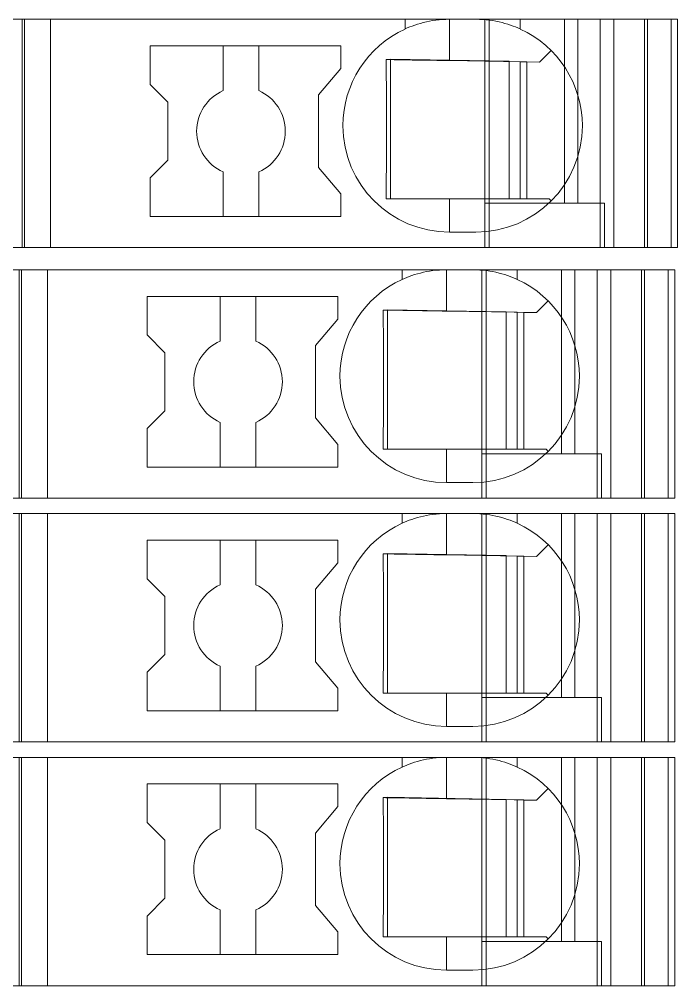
# Model space of a CAD drawing. Header units: millimetres. Extents: x 0 to 1680, y 0 to 1188.
# Drawn here: x 889.37 to 904.22, y 335.85 to 357.65 of the extents above; entities that cross this region are included whole.
import ezdxf
from ezdxf.enums import TextEntityAlignment as Align

# ---------------------------------------------------------------- set-up
doc = ezdxf.new("R2010")
doc.units = ezdxf.units.MM
for name, color, linetype, lineweight in [('EPLAN309', 5, 'Continuous', 5), ('EPLAN493', 5, 'Continuous', 5), ('MAIN-1', 7, 'Continuous', 5), ('MAIN-2', 7, 'Continuous', 5)]:
    doc.layers.add(name, color=color, linetype=linetype, lineweight=lineweight)
doc.styles.add('Tahoma', font='')
doc.styles.get('Tahoma').set_extended_font_data('Tahoma')

# ---------------------------------------------------------------- blocks, each defined once
blk = doc.blocks.new('EPLSYM_LibrarySPECIAL_Symbol12_Variant0_Placement8_3')
at = {"layer": 'EPLAN309', "lineweight": 13, "ltscale": 16}
blk.add_lwpolyline([(0, -5.15), (68.15, -5.15), (68.15, 0), (0, 0)], close=True, dxfattribs=at)
at = {"layer": 'EPLAN493', "color": 5, "style": 'Tahoma'}
blk.add_attdef('17_20450', text='', height=2.3478, dxfattribs=at).set_placement((0, -21.83478), align=Align.MIDDLE_RIGHT)
blk = doc.blocks.new('EPLSYM_LibrarySPECIAL_Symbol12_Variant0_Placement8_17')
at = {"layer": 'EPLAN309', "lineweight": 13, "ltscale": 16}
blk.add_lwpolyline([(0, -5.15), (68.15, -5.15), (68.15, 0), (0, 0)], close=True, dxfattribs=at)
at = {"layer": 'EPLAN493', "color": 5, "style": 'Tahoma'}
blk.add_attdef('17_20450', text='', height=2.3478, dxfattribs=at).set_placement((0, -21.83478), align=Align.MIDDLE_RIGHT)
blk = doc.blocks.new('EPLSYM_LibrarySPECIAL_Symbol12_Variant0_Placement8_18')
at = {"layer": 'EPLAN309', "lineweight": 13, "ltscale": 16}
blk.add_lwpolyline([(0, -5.15), (68.15, -5.15), (68.15, 0), (0, 0)], close=True, dxfattribs=at)
at = {"layer": 'EPLAN493', "color": 5, "style": 'Tahoma'}
blk.add_attdef('17_20450', text='', height=2.3478, dxfattribs=at).set_placement((0, -21.83478), align=Align.MIDDLE_RIGHT)
blk = doc.blocks.new('EPLSYM_LibrarySPECIAL_Symbol12_Variant0_Placement8_19')
at = {"layer": 'EPLAN309', "lineweight": 13, "ltscale": 16}
blk.add_lwpolyline([(0, -5.15), (68.15, -5.15), (68.15, 0), (0, 0)], close=True, dxfattribs=at)
at = {"layer": 'EPLAN493', "color": 5, "style": 'Tahoma'}
blk.add_attdef('17_20450', text='', height=2.3478, dxfattribs=at).set_placement((0, -21.83478), align=Align.MIDDLE_RIGHT)

msp = doc.modelspace()

# ---------------------------------------------------------------- linework, layer by layer
at = {"layer": 'MAIN-1'}
for p, q in [((888.899, 357.65), (889.434, 357.65)), ((890.067, 357.65), (889.434, 357.65)), ((889.434, 352.5), (889.434, 357.65)), ((890.067, 357.65), (898.067, 357.65)), ((890.067, 352.5), (890.067, 357.65)), ((898.067, 357.65), (899.067, 357.65)), ((898.067, 357.432), (898.067, 357.65)), ((898.289, 357.52), (898.23, 357.499)), ((898.35, 357.54), (898.289, 357.52)), ((898.414, 357.559), (898.35, 357.54)), ((898.48, 357.577), (898.414, 357.559)), ((898.548, 357.593), (898.48, 357.577)), ((898.618, 357.608), (898.548, 357.593)), ((898.69, 357.62), (898.618, 357.608)), ((898.763, 357.631), (898.69, 357.62)), ((898.838, 357.639), (898.763, 357.631)), ((898.914, 357.645), (898.838, 357.639)), ((898.99, 357.649), (898.914, 357.645)), ((899.067, 357.65), (898.99, 357.649)), ((899.067, 356.718), (899.067, 357.65)), ((899.067, 357.65), (899.667, 357.65)), ((899.667, 357.65), (899.744, 357.649)), ((900.667, 357.65), (899.667, 357.65)), ((899.744, 357.649), (899.821, 357.645)), ((899.821, 357.645), (899.896, 357.639)), ((899.896, 357.639), (899.971, 357.631)), ((899.971, 357.631), (900.045, 357.62)), ((900.045, 357.62), (900.117, 357.608)), ((900.117, 357.608), (900.187, 357.593)), ((900.187, 357.593), (900.255, 357.577)), ((900.255, 357.577), (900.32, 357.559)), ((900.32, 357.559), (900.384, 357.54)), ((900.384, 357.54), (900.445, 357.52)), ((900.445, 357.52), (900.504, 357.499)), ((900.667, 357.65), (904.067, 357.65)), ((900.667, 357.432), (900.667, 357.65)), ((904.067, 352.5), (904.067, 357.65)), ((898.119, 357.455), (898.067, 357.432)), ((898.173, 357.477), (898.119, 357.455)), ((898.23, 357.499), (898.173, 357.477)), ((900.504, 357.499), (900.561, 357.477)), ((900.561, 357.477), (900.615, 357.455)), ((900.615, 357.455), (900.667, 357.432)), ((892.317, 357.05), (892.317, 356.179)), ((892.317, 357.05), (896.617, 357.05)), ((893.967, 357.05), (893.967, 356.042)), ((894.767, 356.042), (894.767, 357.05)), ((896.617, 356.539), (896.617, 357.05)), ((901.1, 356.683), (901.364, 356.947)), ((897.641, 356.742), (897.642, 356.672)), ((897.702, 356.741), (897.641, 356.742)), ((897.642, 356.672), (897.642, 356.6)), ((897.763, 356.74), (897.702, 356.741)), ((897.738, 356.741), (897.738, 353.6)), ((897.826, 356.739), (897.763, 356.74)), ((897.89, 356.738), (897.826, 356.739)), ((897.954, 356.737), (897.89, 356.738)), ((898.02, 356.736), (897.954, 356.737)), ((898.088, 356.735), (898.02, 356.736)), ((898.157, 356.734), (898.088, 356.735)), ((898.227, 356.732), (898.157, 356.734)), ((898.3, 356.731), (898.227, 356.732)), ((898.375, 356.73), (898.3, 356.731)), ((898.452, 356.729), (898.375, 356.73)), ((898.531, 356.727), (898.452, 356.729)), ((898.614, 356.726), (898.531, 356.727)), ((898.699, 356.725), (898.614, 356.726)), ((898.788, 356.723), (898.699, 356.725)), ((898.879, 356.721), (898.788, 356.723)), ((898.972, 356.72), (898.879, 356.721)), ((899.067, 356.718), (898.972, 356.72)), ((899.067, 356.718), (901.1, 356.683)), ((900.417, 356.695), (900.417, 353.6)), ((900.667, 353.6), (900.667, 356.69)), ((900.817, 356.688), (900.817, 353.6)), ((896.117, 355.943), (896.617, 356.539)), ((897.642, 356.6), (897.643, 356.527)), ((897.643, 356.527), (897.644, 356.453)), ((897.644, 356.453), (897.645, 356.377)), ((897.645, 356.377), (897.645, 356.299)), ((897.645, 356.299), (897.646, 356.22)), ((897.646, 356.22), (897.647, 356.138)), ((892.717, 355.779), (892.317, 356.179)), ((897.647, 356.138), (897.647, 356.054)), ((897.647, 356.054), (897.648, 355.967)), ((892.717, 355.779), (892.717, 354.471)), ((896.117, 355.943), (896.117, 354.307)), ((897.648, 355.967), (897.649, 355.876)), ((897.649, 355.876), (897.649, 355.782)), ((897.649, 355.782), (897.65, 355.684)), ((897.65, 355.684), (897.65, 355.581)), ((897.65, 355.581), (897.65, 355.474)), ((897.65, 355.474), (897.651, 355.363)), ((897.651, 355.363), (897.651, 355.25)), ((897.651, 355.129), (897.65, 355.011)), ((897.651, 355.25), (897.651, 355.129)), ((897.65, 355.011), (897.65, 354.897)), ((897.65, 354.897), (897.649, 354.788)), ((897.649, 354.788), (897.649, 354.684)), ((892.717, 354.471), (892.317, 354.071)), ((897.648, 354.489), (897.647, 354.398)), ((897.649, 354.684), (897.648, 354.584)), ((897.648, 354.584), (897.648, 354.489)), ((896.117, 354.307), (896.617, 353.711)), ((897.647, 354.398), (897.646, 354.309)), ((897.646, 354.309), (897.646, 354.223)), ((892.317, 354.071), (892.317, 353.2)), ((893.967, 354.208), (893.967, 353.2)), ((894.767, 354.208), (894.767, 353.2)), ((897.644, 354.058), (897.643, 353.979)), ((897.645, 354.14), (897.644, 354.058)), ((897.646, 354.223), (897.645, 354.14)), ((897.642, 353.824), (897.641, 353.748)), ((897.643, 353.979), (897.642, 353.9)), ((897.642, 353.9), (897.642, 353.824)), ((896.617, 353.2), (896.617, 353.711)), ((897.64, 353.674), (897.639, 353.6)), ((897.639, 353.6), (897.7, 353.6)), ((897.641, 353.748), (897.64, 353.674)), ((897.7, 353.6), (897.763, 353.6)), ((897.763, 353.6), (897.826, 353.6)), ((897.826, 353.6), (897.89, 353.6)), ((897.89, 353.6), (897.956, 353.6)), ((897.956, 353.6), (898.023, 353.6)), ((898.023, 353.6), (898.091, 353.6)), ((898.091, 353.6), (898.161, 353.6)), ((898.161, 353.6), (898.232, 353.6)), ((898.232, 353.6), (898.306, 353.6)), ((898.306, 353.6), (898.381, 353.6)), ((898.381, 353.6), (898.459, 353.6)), ((898.459, 353.6), (898.539, 353.6)), ((898.539, 353.6), (898.622, 353.6)), ((898.622, 353.6), (898.707, 353.6)), ((898.707, 353.6), (898.795, 353.6)), ((898.795, 353.6), (898.884, 353.6)), ((898.884, 353.6), (898.975, 353.6)), ((898.975, 353.6), (899.067, 353.6)), ((899.067, 353.6), (899.067, 352.85)), ((899.067, 353.6), (901.317, 353.6)), ((901.364, 353.553), (901.317, 353.6)), ((896.617, 353.2), (892.317, 353.2)), ((899.667, 352.85), (899.067, 352.85)), ((888.899, 352.5), (889.434, 352.5)), ((890.067, 352.5), (889.434, 352.5)), ((890.067, 352.5), (904.067, 352.5)), ((902.567, 352.5), (902.567, 352.5)), ((890, 352), (889.367, 352)), ((889.367, 346.85), (889.367, 352)), ((890, 352), (898, 352)), ((890, 346.85), (890, 352)), ((898, 352), (899, 352)), ((898, 351.782), (898, 352)), ((898.222, 351.87), (898.163, 351.849)), ((898.283, 351.89), (898.222, 351.87)), ((898.347, 351.909), (898.283, 351.89)), ((898.413, 351.927), (898.347, 351.909)), ((898.481, 351.943), (898.413, 351.927)), ((898.551, 351.958), (898.481, 351.943)), ((898.622, 351.97), (898.551, 351.958)), ((898.696, 351.981), (898.622, 351.97)), ((898.771, 351.989), (898.696, 351.981)), ((898.847, 351.995), (898.771, 351.989)), ((898.923, 351.999), (898.847, 351.995)), ((899, 352), (898.923, 351.999)), ((899, 351.068), (899, 352)), ((899, 352), (899.6, 352)), ((899.6, 352), (899.677, 351.999)), ((900.6, 352), (899.6, 352)), ((899.677, 351.999), (899.753, 351.995)), ((899.753, 351.995), (899.829, 351.989)), ((899.829, 351.989), (899.904, 351.981)), ((899.904, 351.981), (899.978, 351.97)), ((899.978, 351.97), (900.049, 351.958)), ((900.049, 351.958), (900.119, 351.943)), ((900.119, 351.943), (900.187, 351.927)), ((900.187, 351.927), (900.253, 351.909)), ((900.253, 351.909), (900.317, 351.89)), ((900.317, 351.89), (900.378, 351.87)), ((900.378, 351.87), (900.437, 351.849)), ((900.6, 352), (904, 352)), ((900.6, 351.782), (900.6, 352)), ((904, 346.85), (904, 352)), ((898.052, 351.805), (898, 351.782)), ((898.106, 351.827), (898.052, 351.805)), ((898.163, 351.849), (898.106, 351.827)), ((900.437, 351.849), (900.494, 351.827)), ((900.494, 351.827), (900.548, 351.805)), ((900.548, 351.805), (900.6, 351.782)), ((892.25, 351.4), (892.25, 350.529)), ((892.25, 351.4), (896.55, 351.4)), ((893.9, 351.4), (893.9, 350.392)), ((894.7, 350.392), (894.7, 351.4)), ((896.55, 350.889), (896.55, 351.4)), ((901.033, 351.033), (901.297, 351.297)), ((897.574, 351.092), (897.574, 351.022)), ((897.635, 351.091), (897.574, 351.092)), ((897.574, 351.022), (897.575, 350.95)), ((897.696, 351.09), (897.635, 351.091)), ((897.671, 351.091), (897.671, 347.95)), ((897.759, 351.089), (897.696, 351.09)), ((897.822, 351.088), (897.759, 351.089)), ((897.887, 351.087), (897.822, 351.088)), ((897.953, 351.086), (897.887, 351.087)), ((898.021, 351.085), (897.953, 351.086)), ((898.09, 351.084), (898.021, 351.085)), ((898.16, 351.082), (898.09, 351.084)), ((898.233, 351.081), (898.16, 351.082)), ((898.307, 351.08), (898.233, 351.081)), ((898.385, 351.079), (898.307, 351.08)), ((898.464, 351.077), (898.385, 351.079)), ((898.547, 351.076), (898.464, 351.077)), ((898.632, 351.075), (898.547, 351.076)), ((898.72, 351.073), (898.632, 351.075)), ((898.812, 351.071), (898.72, 351.073)), ((898.905, 351.07), (898.812, 351.071)), ((899, 351.068), (898.905, 351.07)), ((899, 351.068), (901.033, 351.033)), ((900.35, 351.045), (900.35, 347.95)), ((900.6, 347.95), (900.6, 351.04)), ((900.75, 351.038), (900.75, 347.95)), ((896.05, 350.293), (896.55, 350.889)), ((897.575, 350.95), (897.576, 350.877)), ((897.576, 350.877), (897.577, 350.803)), ((897.577, 350.803), (897.577, 350.727)), ((897.577, 350.727), (897.578, 350.649)), ((897.578, 350.649), (897.579, 350.57)), ((897.579, 350.57), (897.58, 350.488)), ((892.65, 350.129), (892.25, 350.529)), ((897.58, 350.488), (897.58, 350.404)), ((897.58, 350.404), (897.581, 350.317)), ((892.65, 350.129), (892.65, 348.821)), ((896.05, 350.293), (896.05, 348.657)), ((897.581, 350.317), (897.581, 350.226)), ((897.581, 350.226), (897.582, 350.132)), ((897.582, 350.132), (897.582, 350.034)), ((897.582, 350.034), (897.583, 349.931)), ((897.583, 349.931), (897.583, 349.824)), ((897.583, 349.824), (897.583, 349.713)), ((897.583, 349.713), (897.583, 349.6)), ((897.583, 349.6), (897.583, 349.479)), ((897.583, 349.479), (897.583, 349.361)), ((897.583, 349.247), (897.582, 349.138)), ((897.583, 349.361), (897.583, 349.247)), ((897.582, 349.034), (897.581, 348.934)), ((897.582, 349.138), (897.582, 349.034)), ((892.65, 348.821), (892.25, 348.421)), ((897.581, 348.839), (897.58, 348.748)), ((897.581, 348.934), (897.581, 348.839)), ((896.05, 348.657), (896.55, 348.061)), ((897.579, 348.659), (897.578, 348.573)), ((897.58, 348.748), (897.579, 348.659)), ((892.25, 348.421), (892.25, 347.55)), ((893.9, 348.558), (893.9, 347.55)), ((894.7, 348.558), (894.7, 347.55)), ((897.577, 348.408), (897.576, 348.329)), ((897.578, 348.49), (897.577, 348.408)), ((897.578, 348.573), (897.578, 348.49)), ((897.575, 348.25), (897.574, 348.174)), ((897.574, 348.174), (897.574, 348.098)), ((897.576, 348.329), (897.575, 348.25)), ((896.55, 347.55), (896.55, 348.061)), ((897.573, 348.024), (897.572, 347.95)), ((897.572, 347.95), (897.633, 347.95)), ((897.574, 348.098), (897.573, 348.024)), ((897.633, 347.95), (897.695, 347.95)), ((897.695, 347.95), (897.759, 347.95)), ((897.759, 347.95), (897.823, 347.95)), ((897.823, 347.95), (897.889, 347.95)), ((897.889, 347.95), (897.955, 347.95)), ((897.955, 347.95), (898.024, 347.95)), ((898.024, 347.95), (898.093, 347.95)), ((898.093, 347.95), (898.165, 347.95)), ((898.165, 347.95), (898.239, 347.95)), ((898.239, 347.95), (898.314, 347.95)), ((898.314, 347.95), (898.392, 347.95)), ((898.392, 347.95), (898.472, 347.95)), ((898.472, 347.95), (898.555, 347.95)), ((898.555, 347.95), (898.64, 347.95)), ((898.64, 347.95), (898.727, 347.95)), ((898.727, 347.95), (898.817, 347.95)), ((898.817, 347.95), (898.908, 347.95)), ((898.908, 347.95), (899, 347.95)), ((899, 347.95), (899, 347.2)), ((899, 347.95), (901.25, 347.95)), ((901.297, 347.903), (901.25, 347.95)), ((896.55, 347.55), (892.25, 347.55)), ((899.6, 347.2), (899, 347.2)), ((890, 346.85), (889.367, 346.85)), ((890, 346.85), (904, 346.85)), ((902.5, 346.85), (902.5, 346.85)), ((890, 346.5), (889.367, 346.5)), ((889.367, 341.35), (889.367, 346.5)), ((890, 346.5), (898, 346.5)), ((890, 341.35), (890, 346.5)), ((898, 346.5), (899, 346.5)), ((898, 346.282), (898, 346.5)), ((898.347, 346.409), (898.283, 346.39)), ((898.413, 346.427), (898.347, 346.409)), ((898.481, 346.443), (898.413, 346.427)), ((898.551, 346.458), (898.481, 346.443)), ((898.622, 346.47), (898.551, 346.458)), ((898.696, 346.481), (898.622, 346.47)), ((898.771, 346.489), (898.696, 346.481)), ((898.847, 346.495), (898.771, 346.489)), ((898.923, 346.499), (898.847, 346.495)), ((899, 346.5), (898.923, 346.499)), ((899, 345.568), (899, 346.5)), ((899, 346.5), (899.6, 346.5)), ((899.6, 346.5), (899.677, 346.499)), ((900.6, 346.5), (899.6, 346.5)), ((899.677, 346.499), (899.753, 346.495)), ((899.753, 346.495), (899.829, 346.489)), ((899.829, 346.489), (899.904, 346.481)), ((899.904, 346.481), (899.978, 346.47)), ((899.978, 346.47), (900.049, 346.458)), ((900.049, 346.458), (900.119, 346.443)), ((900.119, 346.443), (900.187, 346.427)), ((900.187, 346.427), (900.253, 346.409)), ((900.253, 346.409), (900.317, 346.39)), ((900.6, 346.5), (904, 346.5)), ((900.6, 346.282), (900.6, 346.5)), ((904, 341.35), (904, 346.5)), ((898.052, 346.305), (898, 346.282)), ((898.106, 346.327), (898.052, 346.305)), ((898.163, 346.349), (898.106, 346.327)), ((898.222, 346.37), (898.163, 346.349)), ((898.283, 346.39), (898.222, 346.37)), ((900.317, 346.39), (900.378, 346.37)), ((900.378, 346.37), (900.437, 346.349)), ((900.437, 346.349), (900.494, 346.327)), ((900.494, 346.327), (900.548, 346.305)), ((900.548, 346.305), (900.6, 346.282)), ((892.25, 345.9), (892.25, 345.029)), ((892.25, 345.9), (896.55, 345.9)), ((893.9, 345.9), (893.9, 344.892)), ((894.7, 344.892), (894.7, 345.9)), ((896.55, 345.389), (896.55, 345.9)), ((901.033, 345.533), (901.297, 345.797)), ((897.574, 345.592), (897.574, 345.522)), ((897.635, 345.591), (897.574, 345.592)), ((897.696, 345.59), (897.635, 345.591)), ((897.671, 345.591), (897.671, 342.45)), ((897.759, 345.589), (897.696, 345.59)), ((897.822, 345.588), (897.759, 345.589)), ((897.887, 345.587), (897.822, 345.588)), ((897.953, 345.586), (897.887, 345.587)), ((898.021, 345.585), (897.953, 345.586)), ((898.09, 345.584), (898.021, 345.585)), ((898.16, 345.582), (898.09, 345.584)), ((898.233, 345.581), (898.16, 345.582)), ((898.307, 345.58), (898.233, 345.581)), ((898.385, 345.579), (898.307, 345.58)), ((898.464, 345.577), (898.385, 345.579)), ((898.547, 345.576), (898.464, 345.577)), ((898.632, 345.575), (898.547, 345.576)), ((898.72, 345.573), (898.632, 345.575)), ((898.812, 345.571), (898.72, 345.573)), ((898.905, 345.57), (898.812, 345.571)), ((899, 345.568), (898.905, 345.57)), ((899, 345.568), (901.033, 345.533)), ((900.35, 345.545), (900.35, 342.45)), ((900.6, 342.45), (900.6, 345.54)), ((900.75, 345.538), (900.75, 342.45)), ((896.05, 344.793), (896.55, 345.389)), ((897.574, 345.522), (897.575, 345.45)), ((897.575, 345.45), (897.576, 345.377)), ((897.576, 345.377), (897.577, 345.303)), ((897.577, 345.303), (897.577, 345.227)), ((897.577, 345.227), (897.578, 345.149)), ((897.578, 345.149), (897.579, 345.07)), ((892.65, 344.629), (892.25, 345.029)), ((897.579, 345.07), (897.58, 344.988)), ((897.58, 344.988), (897.58, 344.904)), ((897.58, 344.904), (897.581, 344.817)), ((896.05, 344.793), (896.05, 343.157)), ((897.581, 344.817), (897.581, 344.726)), ((897.581, 344.726), (897.582, 344.632)), ((892.65, 344.629), (892.65, 343.321)), ((897.582, 344.632), (897.582, 344.534)), ((897.582, 344.534), (897.583, 344.431)), ((897.583, 344.431), (897.583, 344.324)), ((897.583, 344.324), (897.583, 344.213)), ((897.583, 344.213), (897.583, 344.1)), ((897.583, 344.1), (897.583, 343.979)), ((897.583, 343.979), (897.583, 343.861)), ((897.583, 343.861), (897.583, 343.747)), ((897.583, 343.747), (897.582, 343.638)), ((897.582, 343.638), (897.582, 343.534)), ((897.582, 343.534), (897.581, 343.434)), ((897.581, 343.434), (897.581, 343.339)), ((892.65, 343.321), (892.25, 342.921)), ((896.05, 343.157), (896.55, 342.561)), ((897.579, 343.159), (897.578, 343.073)), ((897.58, 343.248), (897.579, 343.159)), ((897.581, 343.339), (897.58, 343.248)), ((892.25, 342.921), (892.25, 342.05)), ((893.9, 343.058), (893.9, 342.05)), ((894.7, 343.058), (894.7, 342.05)), ((897.578, 342.99), (897.577, 342.908)), ((897.578, 343.073), (897.578, 342.99)), ((897.575, 342.75), (897.574, 342.674)), ((897.576, 342.829), (897.575, 342.75)), ((897.577, 342.908), (897.576, 342.829)), ((896.55, 342.05), (896.55, 342.561)), ((897.573, 342.524), (897.572, 342.45)), ((897.574, 342.598), (897.573, 342.524)), ((897.574, 342.674), (897.574, 342.598)), ((897.572, 342.45), (897.633, 342.45)), ((897.633, 342.45), (897.695, 342.45)), ((897.695, 342.45), (897.759, 342.45)), ((897.759, 342.45), (897.823, 342.45)), ((897.823, 342.45), (897.889, 342.45)), ((897.889, 342.45), (897.955, 342.45)), ((897.955, 342.45), (898.024, 342.45)), ((898.024, 342.45), (898.093, 342.45)), ((898.093, 342.45), (898.165, 342.45)), ((898.165, 342.45), (898.239, 342.45)), ((898.239, 342.45), (898.314, 342.45)), ((898.314, 342.45), (898.392, 342.45)), ((898.392, 342.45), (898.472, 342.45)), ((898.472, 342.45), (898.555, 342.45)), ((898.555, 342.45), (898.64, 342.45)), ((898.64, 342.45), (898.727, 342.45)), ((898.727, 342.45), (898.817, 342.45)), ((898.817, 342.45), (898.908, 342.45)), ((898.908, 342.45), (899, 342.45)), ((899, 342.45), (899, 341.7)), ((899, 342.45), (901.25, 342.45)), ((901.297, 342.403), (901.25, 342.45)), ((896.55, 342.05), (892.25, 342.05)), ((899.6, 341.7), (899, 341.7)), ((890, 341.35), (889.367, 341.35)), ((890, 341.35), (904, 341.35)), ((902.5, 341.35), (902.5, 341.35)), ((890, 341), (889.367, 341)), ((889.367, 335.85), (889.367, 341)), ((890, 341), (898, 341)), ((890, 335.85), (890, 341)), ((898, 341), (899, 341)), ((898, 340.782), (898, 341)), ((898.551, 340.958), (898.481, 340.943)), ((898.622, 340.97), (898.551, 340.958)), ((898.696, 340.981), (898.622, 340.97)), ((898.771, 340.989), (898.696, 340.981)), ((898.847, 340.995), (898.771, 340.989)), ((898.923, 340.999), (898.847, 340.995)), ((899, 341), (898.923, 340.999)), ((899, 340.068), (899, 341)), ((899, 341), (899.6, 341)), ((899.6, 341), (899.677, 340.999)), ((900.6, 341), (899.6, 341)), ((899.677, 340.999), (899.753, 340.995)), ((899.753, 340.995), (899.829, 340.989)), ((899.829, 340.989), (899.904, 340.981)), ((899.904, 340.981), (899.978, 340.97)), ((899.978, 340.97), (900.049, 340.958)), ((900.049, 340.958), (900.119, 340.943)), ((900.6, 341), (904, 341)), ((900.6, 340.782), (900.6, 341)), ((904, 335.85), (904, 341)), ((898.052, 340.805), (898, 340.782)), ((898.106, 340.827), (898.052, 340.805)), ((898.163, 340.849), (898.106, 340.827)), ((898.222, 340.87), (898.163, 340.849)), ((898.283, 340.89), (898.222, 340.87)), ((898.347, 340.909), (898.283, 340.89)), ((898.413, 340.927), (898.347, 340.909)), ((898.481, 340.943), (898.413, 340.927)), ((900.119, 340.943), (900.187, 340.927)), ((900.187, 340.927), (900.253, 340.909)), ((900.253, 340.909), (900.317, 340.89)), ((900.317, 340.89), (900.378, 340.87)), ((900.378, 340.87), (900.437, 340.849)), ((900.437, 340.849), (900.494, 340.827)), ((900.494, 340.827), (900.548, 340.805)), ((900.548, 340.805), (900.6, 340.782)), ((892.25, 340.4), (892.25, 339.529)), ((892.25, 340.4), (896.55, 340.4)), ((893.9, 340.4), (893.9, 339.392)), ((894.7, 339.392), (894.7, 340.4)), ((896.55, 339.889), (896.55, 340.4)), ((897.574, 340.092), (897.574, 340.022)), ((897.635, 340.091), (897.574, 340.092)), ((897.696, 340.09), (897.635, 340.091)), ((897.671, 340.091), (897.671, 336.95)), ((897.759, 340.089), (897.696, 340.09)), ((897.822, 340.088), (897.759, 340.089)), ((897.887, 340.087), (897.822, 340.088)), ((897.953, 340.086), (897.887, 340.087)), ((898.021, 340.085), (897.953, 340.086)), ((898.09, 340.084), (898.021, 340.085)), ((898.16, 340.082), (898.09, 340.084)), ((898.233, 340.081), (898.16, 340.082)), ((898.307, 340.08), (898.233, 340.081)), ((898.385, 340.079), (898.307, 340.08)), ((901.033, 340.033), (901.297, 340.297)), ((896.05, 339.293), (896.55, 339.889)), ((897.574, 340.022), (897.575, 339.95)), ((897.575, 339.95), (897.576, 339.877)), ((897.576, 339.877), (897.577, 339.803)), ((898.464, 340.077), (898.385, 340.079)), ((898.547, 340.076), (898.464, 340.077)), ((898.632, 340.075), (898.547, 340.076)), ((898.72, 340.073), (898.632, 340.075)), ((898.812, 340.071), (898.72, 340.073)), ((898.905, 340.07), (898.812, 340.071)), ((899, 340.068), (898.905, 340.07)), ((899, 340.068), (901.033, 340.033)), ((900.35, 340.045), (900.35, 336.95)), ((900.6, 336.95), (900.6, 340.04)), ((900.75, 340.038), (900.75, 336.95)), ((897.577, 339.803), (897.577, 339.727)), ((897.577, 339.727), (897.578, 339.649)), ((897.578, 339.649), (897.579, 339.57)), ((892.65, 339.129), (892.25, 339.529)), ((897.579, 339.57), (897.58, 339.488)), ((897.58, 339.488), (897.58, 339.404)), ((896.05, 339.293), (896.05, 337.657)), ((897.58, 339.404), (897.581, 339.317)), ((897.581, 339.317), (897.581, 339.226)), ((897.581, 339.226), (897.582, 339.132)), ((892.65, 339.129), (892.65, 337.821)), ((897.582, 339.132), (897.582, 339.034)), ((897.582, 339.034), (897.583, 338.931)), ((897.583, 338.931), (897.583, 338.824)), ((897.583, 338.824), (897.583, 338.713)), ((897.583, 338.713), (897.583, 338.6)), ((897.583, 338.6), (897.583, 338.479)), ((897.583, 338.479), (897.583, 338.361)), ((897.583, 338.361), (897.583, 338.247)), ((897.583, 338.247), (897.582, 338.138)), ((897.582, 338.138), (897.582, 338.034)), ((897.582, 338.034), (897.581, 337.934)), ((897.581, 337.934), (897.581, 337.839)), ((892.65, 337.821), (892.25, 337.421)), ((897.58, 337.748), (897.579, 337.659)), ((897.581, 337.839), (897.58, 337.748)), ((893.9, 337.558), (893.9, 336.55)), ((894.7, 337.558), (894.7, 336.55)), ((896.05, 337.657), (896.55, 337.061)), ((897.578, 337.49), (897.577, 337.408)), ((897.579, 337.659), (897.578, 337.573)), ((897.578, 337.573), (897.578, 337.49)), ((892.25, 337.421), (892.25, 336.55)), ((897.575, 337.25), (897.574, 337.174)), ((897.576, 337.329), (897.575, 337.25)), ((897.577, 337.408), (897.576, 337.329)), ((896.55, 336.55), (896.55, 337.061)), ((897.574, 337.098), (897.573, 337.024)), ((897.574, 337.174), (897.574, 337.098)), ((897.573, 337.024), (897.572, 336.95)), ((897.572, 336.95), (897.633, 336.95)), ((897.633, 336.95), (897.695, 336.95)), ((897.695, 336.95), (897.759, 336.95)), ((897.759, 336.95), (897.823, 336.95)), ((897.823, 336.95), (897.889, 336.95)), ((897.889, 336.95), (897.955, 336.95)), ((897.955, 336.95), (898.024, 336.95)), ((898.024, 336.95), (898.093, 336.95)), ((898.093, 336.95), (898.165, 336.95)), ((898.165, 336.95), (898.239, 336.95)), ((898.239, 336.95), (898.314, 336.95)), ((898.314, 336.95), (898.392, 336.95)), ((898.392, 336.95), (898.472, 336.95)), ((898.472, 336.95), (898.555, 336.95)), ((898.555, 336.95), (898.64, 336.95)), ((898.64, 336.95), (898.727, 336.95)), ((898.727, 336.95), (898.817, 336.95)), ((898.817, 336.95), (898.908, 336.95)), ((898.908, 336.95), (899, 336.95)), ((899, 336.95), (899, 336.2)), ((899, 336.95), (901.25, 336.95)), ((901.297, 336.903), (901.25, 336.95)), ((896.55, 336.55), (892.25, 336.55)), ((899.6, 336.2), (899, 336.2)), ((890, 335.85), (889.367, 335.85)), ((890, 335.85), (904, 335.85)), ((902.5, 335.85), (902.5, 335.85))]:
    msp.add_line(p, q, dxfattribs=at)
for centre, radius, start, end in [((899.067, 355.25), 2.4, 114.6244, 180), ((899.667, 355.25), 2.4, 0, 65.3756), ((894.367, 355.125), 1, 113.5782, 180), ((894.367, 355.125), 1, 0, 66.4218), ((894.367, 355.125), 1, 180, 246.4218), ((894.367, 355.125), 1, 293.5782, 0), ((899.067, 355.25), 2.4, 180, 270), ((899.667, 355.25), 2.4, 270, 0), ((899, 349.6), 2.4, 114.6244, 180), ((899.6, 349.6), 2.4, 0, 65.3756), ((894.3, 349.475), 1, 113.5782, 180), ((894.3, 349.475), 1, 0, 66.4218), ((894.3, 349.475), 1, 180, 246.4218), ((894.3, 349.475), 1, 293.5782, 0), ((899, 349.6), 2.4, 180, 270), ((899.6, 349.6), 2.4, 270, 0), ((899, 344.1), 2.4, 114.6244, 180), ((899.6, 344.1), 2.4, 0, 65.3756), ((894.3, 343.975), 1, 113.5782, 180), ((894.3, 343.975), 1, 0, 66.4218), ((899, 344.1), 2.4, 180, 270), ((899.6, 344.1), 2.4, 270, 0), ((894.3, 343.975), 1, 180, 246.4218), ((894.3, 343.975), 1, 293.5782, 0), ((899, 338.6), 2.4, 114.6244, 180), ((899.6, 338.6), 2.4, 0, 65.3756), ((894.3, 338.475), 1, 113.5782, 180), ((894.3, 338.475), 1, 0, 66.4218), ((899, 338.6), 2.4, 180, 270), ((899.6, 338.6), 2.4, 270, 0), ((894.3, 338.475), 1, 180, 246.4218), ((894.3, 338.475), 1, 293.5782, 0)]:
    msp.add_arc(centre, radius, start, end, dxfattribs=at)
at = {"layer": 'MAIN-2'}
for p, q in [((889.482, 357.65), (889.482, 352.5)), ((899.867, 357.65), (899.867, 352.5)), ((899.965, 357.65), (899.965, 352.5)), ((901.667, 357.65), (901.667, 353.5)), ((901.967, 353.5), (901.967, 357.65)), ((902.467, 357.65), (902.467, 352.5)), ((902.776, 352.5), (902.776, 357.65)), ((903.467, 352.5), (903.467, 357.65)), ((903.537, 357.65), (903.537, 352.5)), ((897.738, 356.75), (897.641, 356.742)), ((897.738, 356.75), (897.738, 356.741)), ((900.417, 356.703), (897.738, 356.75)), ((900.417, 356.698), (900.417, 356.703)), ((900.667, 356.693), (900.417, 356.698)), ((900.417, 356.698), (900.417, 356.695)), ((900.667, 356.693), (900.667, 356.692)), ((900.817, 356.689), (900.667, 356.692)), ((900.667, 356.69), (900.667, 356.692)), ((900.817, 356.688), (900.817, 356.689)), ((900.817, 356.688), (901.1, 356.683)), ((900.817, 356.688), (900.817, 356.688)), ((900.417, 353.6), (900.417, 353.6)), ((900.667, 353.6), (900.667, 353.6)), ((899.867, 353.5), (902.567, 353.5)), ((901.364, 353.553), (901.364, 353.553)), ((902.567, 352.5), (902.567, 353.5)), ((889.414, 352), (889.414, 346.85)), ((899.8, 352), (899.8, 346.85)), ((899.898, 352), (899.898, 346.85)), ((901.6, 352), (901.6, 347.85)), ((901.9, 347.85), (901.9, 352)), ((902.4, 352), (902.4, 346.85)), ((902.709, 346.85), (902.709, 352)), ((903.4, 346.85), (903.4, 352)), ((903.47, 352), (903.47, 346.85)), ((897.671, 351.1), (897.574, 351.092)), ((897.671, 351.1), (897.671, 351.091)), ((900.35, 351.053), (897.671, 351.1)), ((900.35, 351.048), (900.35, 351.053)), ((900.6, 351.043), (900.35, 351.048)), ((900.35, 351.048), (900.35, 351.045)), ((900.6, 351.043), (900.6, 351.042)), ((900.75, 351.039), (900.6, 351.042)), ((900.6, 351.04), (900.6, 351.042)), ((900.75, 351.038), (900.75, 351.039)), ((900.75, 351.038), (901.033, 351.033)), ((900.75, 351.038), (900.75, 351.038)), ((900.35, 347.95), (900.35, 347.95)), ((900.6, 347.95), (900.6, 347.95)), ((899.8, 347.85), (902.5, 347.85)), ((901.297, 347.903), (901.297, 347.903)), ((902.5, 346.85), (902.5, 347.85)), ((889.414, 346.5), (889.414, 341.35)), ((899.8, 346.5), (899.8, 341.35)), ((899.898, 346.5), (899.898, 341.35)), ((901.6, 346.5), (901.6, 342.35)), ((901.9, 342.35), (901.9, 346.5)), ((902.4, 346.5), (902.4, 341.35)), ((902.709, 341.35), (902.709, 346.5)), ((903.4, 341.35), (903.4, 346.5)), ((903.47, 346.5), (903.47, 341.35)), ((897.671, 345.6), (897.574, 345.592)), ((897.671, 345.6), (897.671, 345.591)), ((900.35, 345.553), (897.671, 345.6)), ((900.35, 345.548), (900.35, 345.553)), ((900.6, 345.543), (900.35, 345.548)), ((900.35, 345.548), (900.35, 345.545)), ((900.6, 345.543), (900.6, 345.542)), ((900.75, 345.539), (900.6, 345.542)), ((900.6, 345.54), (900.6, 345.542)), ((900.75, 345.538), (900.75, 345.539)), ((900.75, 345.538), (901.033, 345.533)), ((900.75, 345.538), (900.75, 345.538)), ((899.8, 342.35), (902.5, 342.35)), ((900.35, 342.45), (900.35, 342.45)), ((900.6, 342.45), (900.6, 342.45)), ((901.297, 342.403), (901.297, 342.403)), ((902.5, 341.35), (902.5, 342.35)), ((889.414, 341), (889.414, 335.85)), ((899.8, 341), (899.8, 335.85)), ((899.898, 341), (899.898, 335.85)), ((901.6, 341), (901.6, 336.85)), ((901.9, 336.85), (901.9, 341)), ((902.4, 341), (902.4, 335.85)), ((902.709, 335.85), (902.709, 341)), ((903.4, 335.85), (903.4, 341)), ((903.47, 341), (903.47, 335.85)), ((897.671, 340.1), (897.574, 340.092)), ((897.671, 340.1), (897.671, 340.091)), ((900.35, 340.053), (897.671, 340.1)), ((900.35, 340.048), (900.35, 340.053)), ((900.6, 340.043), (900.35, 340.048)), ((900.35, 340.048), (900.35, 340.045)), ((900.6, 340.043), (900.6, 340.042)), ((900.75, 340.039), (900.6, 340.042)), ((900.6, 340.04), (900.6, 340.042)), ((900.75, 340.038), (900.75, 340.039)), ((900.75, 340.038), (901.033, 340.033)), ((900.75, 340.038), (900.75, 340.038)), ((899.8, 336.85), (902.5, 336.85)), ((900.35, 336.95), (900.35, 336.95)), ((900.6, 336.95), (900.6, 336.95)), ((901.297, 336.903), (901.297, 336.903)), ((902.5, 335.85), (902.5, 336.85))]:
    msp.add_line(p, q, dxfattribs=at)

# ---------------------------------------------------------------- block references
for name, p in [('EPLSYM_LibrarySPECIAL_Symbol12_Variant0_Placement8_3', (836.067, 357.65)), ('EPLSYM_LibrarySPECIAL_Symbol12_Variant0_Placement8_17', (836, 352)), ('EPLSYM_LibrarySPECIAL_Symbol12_Variant0_Placement8_18', (836, 346.5)), ('EPLSYM_LibrarySPECIAL_Symbol12_Variant0_Placement8_19', (836, 341))]:
    msp.add_blockref(name, p)

doc.saveas('drawing.dxf')
